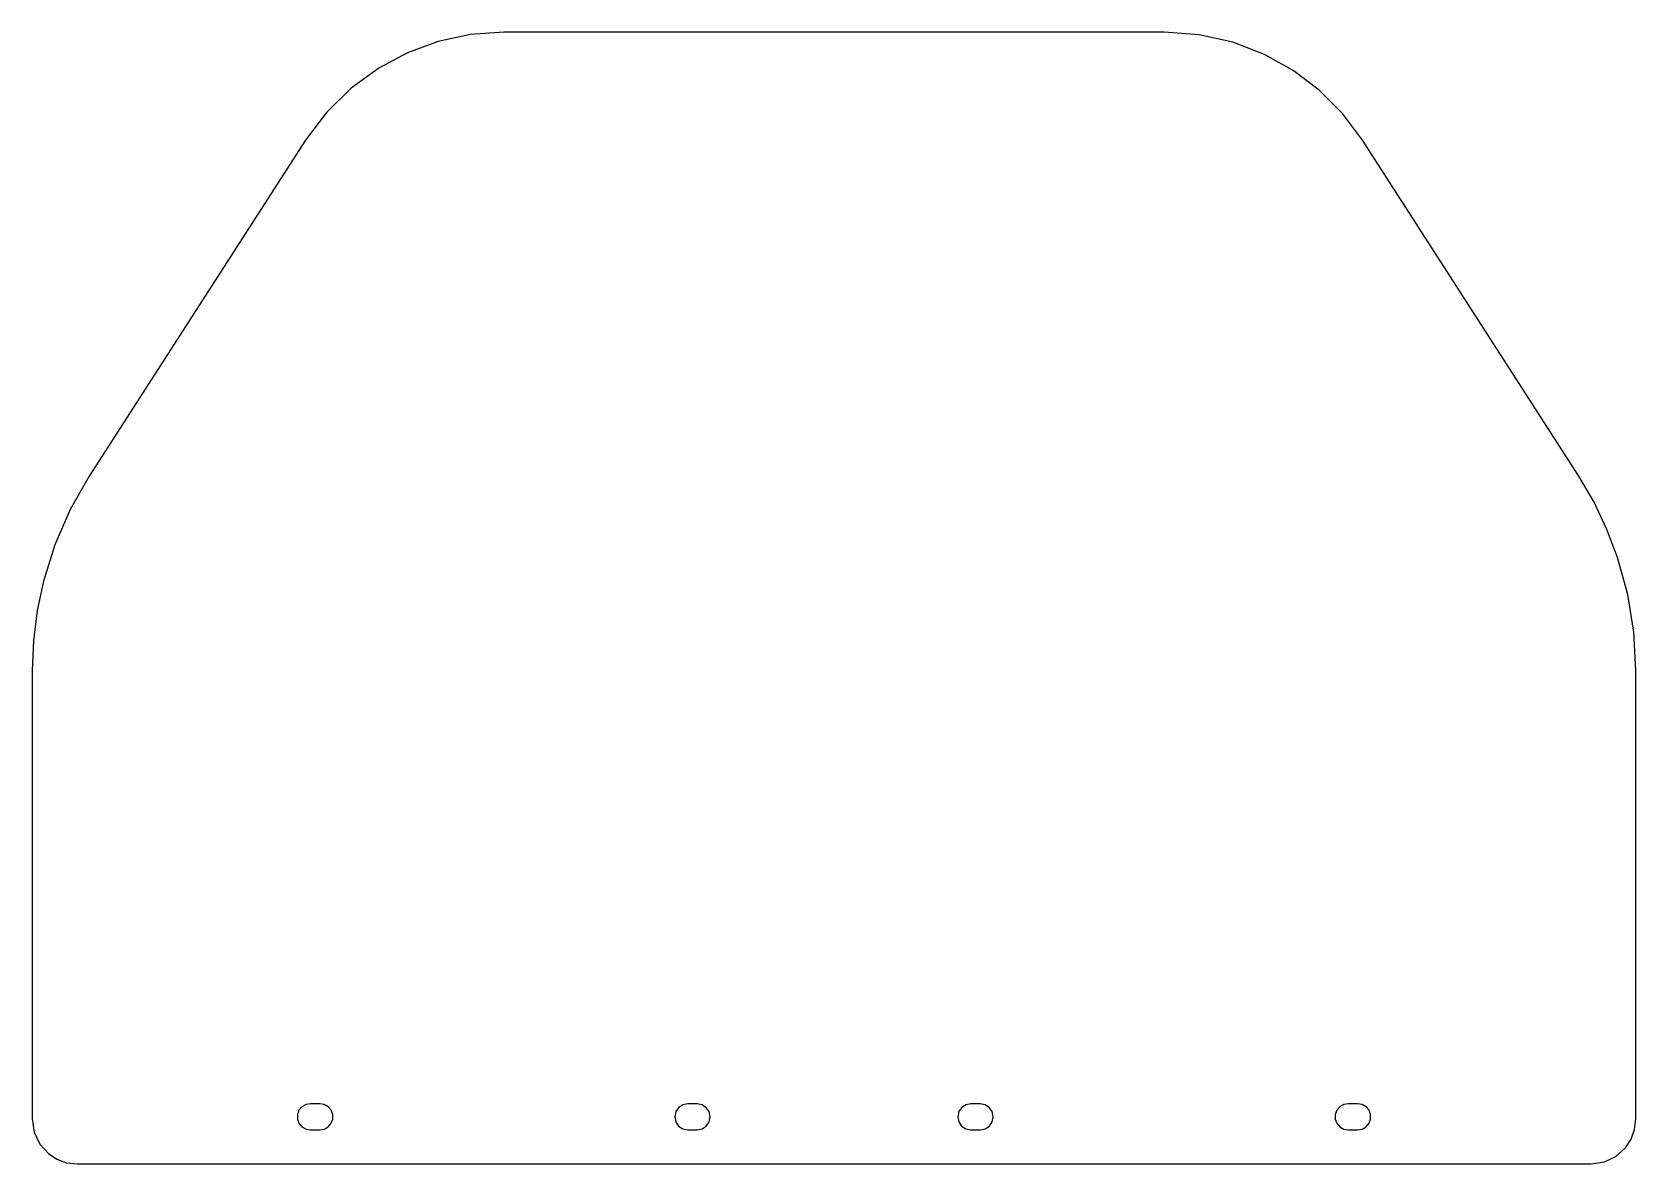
# Model space of a CAD drawing. Header units: inches. Extents: x 5.2 to 18.6, y -10.2 to -0.7.
import ezdxf

# ---------------------------------------------------------------- set-up
doc = ezdxf.new("R2010")
doc.units = ezdxf.units.IN
doc.header["$MEASUREMENT"] = 0
doc.layers.add('Layer 1', color=7, linetype='Continuous')

msp = doc.modelspace()

# ---------------------------------------------------------------- linework, layer by layer
at = {"layer": 'Layer 1', "color": 7, "lineweight": 25, "true_color": 0xffffff}
for points in [[(9.13, -0.705), (8.852, -0.724), (8.583, -0.783), (8.326, -0.877), (8.086, -1.005), (7.855, -1.173), (7.649, -1.376), (7.474, -1.608)], [(14.641, -0.705), (9.13, -0.705)], [(16.297, -1.608), (16.13, -1.385), (15.936, -1.191), (15.718, -1.026), (15.48, -0.892), (15.213, -0.789), (14.933, -0.727), (14.641, -0.705)], [(7.474, -1.608), (5.67, -4.412)], [(18.101, -4.412), (16.297, -1.608)], [(5.67, -4.412), (5.511, -4.691), (5.383, -4.984), (5.287, -5.288), (5.236, -5.534), (5.204, -5.784), (5.193, -6.035)], [(18.579, -6.035), (18.562, -5.714), (18.511, -5.399), (18.426, -5.092), (18.337, -4.858), (18.229, -4.63), (18.101, -4.412)], [(5.193, -6.035), (5.193, -9.778)], [(18.579, -9.778), (18.579, -6.035)], [(7.516, -9.651), (7.479, -9.658), (7.445, -9.676), (7.42, -9.705), (7.408, -9.741), (7.408, -9.78), (7.42, -9.814), (7.445, -9.844), (7.479, -9.863), (7.516, -9.87)], [(7.594, -9.651), (7.516, -9.651)], [(7.594, -9.87), (7.631, -9.863), (7.665, -9.844), (7.69, -9.814), (7.702, -9.78), (7.702, -9.741), (7.69, -9.705), (7.665, -9.676), (7.631, -9.658), (7.594, -9.651)], [(10.665, -9.652), (10.623, -9.66), (10.588, -9.684), (10.566, -9.717), (10.556, -9.76), (10.566, -9.802), (10.588, -9.837), (10.623, -9.86), (10.665, -9.869)], [(10.744, -9.652), (10.665, -9.652)], [(10.744, -9.869), (10.786, -9.86), (10.82, -9.837), (10.844, -9.802), (10.852, -9.76), (10.844, -9.717), (10.82, -9.684), (10.786, -9.66), (10.744, -9.652)], [(13.027, -9.652), (12.986, -9.66), (12.951, -9.684), (12.927, -9.717), (12.919, -9.76), (12.927, -9.802), (12.951, -9.837), (12.986, -9.86), (13.027, -9.869)], [(13.106, -9.652), (13.027, -9.652)], [(13.106, -9.869), (13.148, -9.86), (13.183, -9.837), (13.206, -9.802), (13.215, -9.76), (13.206, -9.717), (13.183, -9.684), (13.148, -9.66), (13.106, -9.652)], [(16.177, -9.651), (16.14, -9.658), (16.106, -9.676), (16.083, -9.705), (16.069, -9.741), (16.069, -9.78), (16.083, -9.814), (16.106, -9.844), (16.14, -9.863), (16.177, -9.87)], [(16.256, -9.651), (16.177, -9.651)], [(16.256, -9.87), (16.294, -9.863), (16.326, -9.844), (16.351, -9.814), (16.363, -9.78), (16.363, -9.741), (16.351, -9.705), (16.326, -9.676), (16.294, -9.658), (16.256, -9.651)], [(5.193, -9.778), (5.209, -9.889), (5.256, -9.988), (5.329, -10.067), (5.399, -10.113), (5.48, -10.144), (5.568, -10.153)], [(7.516, -9.87), (7.594, -9.87)], [(10.665, -9.869), (10.744, -9.869)], [(13.027, -9.869), (13.106, -9.869)], [(16.177, -9.87), (16.256, -9.87)], [(18.204, -10.153), (18.315, -10.137), (18.412, -10.091), (18.493, -10.019), (18.538, -9.948), (18.568, -9.867), (18.579, -9.778)], [(5.568, -10.153), (18.204, -10.153)]]:
    msp.add_lwpolyline(points, dxfattribs=at)

doc.saveas('drawing.dxf')
